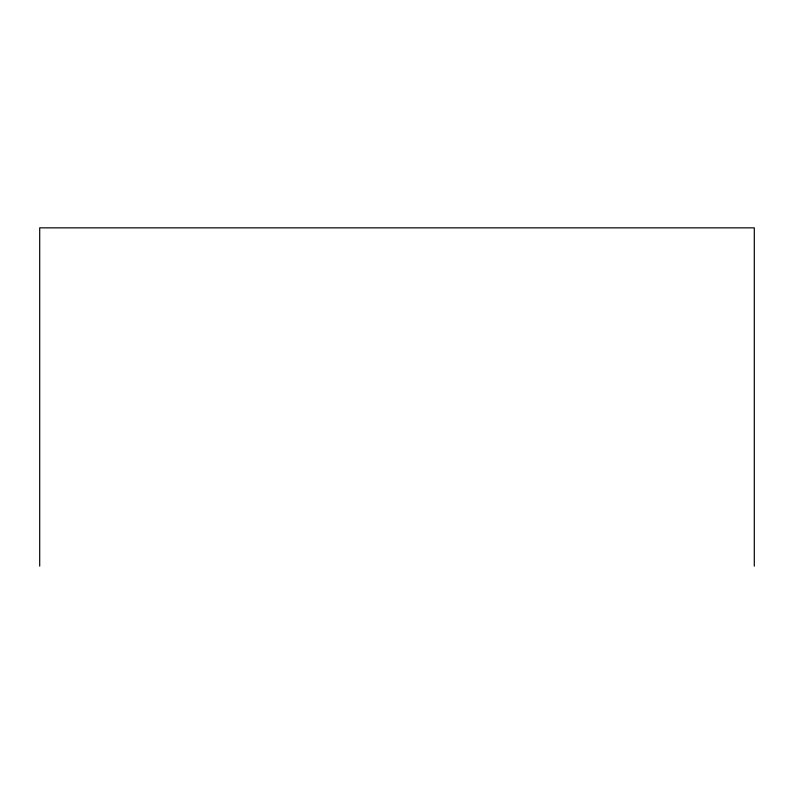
<?xml version="1.0" encoding="UTF-8"?>
<svg xmlns="http://www.w3.org/2000/svg" width="794" height="794" viewBox="0 0 794 794"><rect width="100%" height="100%" fill="white"/><g stroke="black" fill="none" stroke-linecap="round" stroke-linejoin="round"><path stroke-width="1.19" d="M754.3 566.152L754.3 227.848L39.7 227.848L39.7 566.152"/></g></svg>
